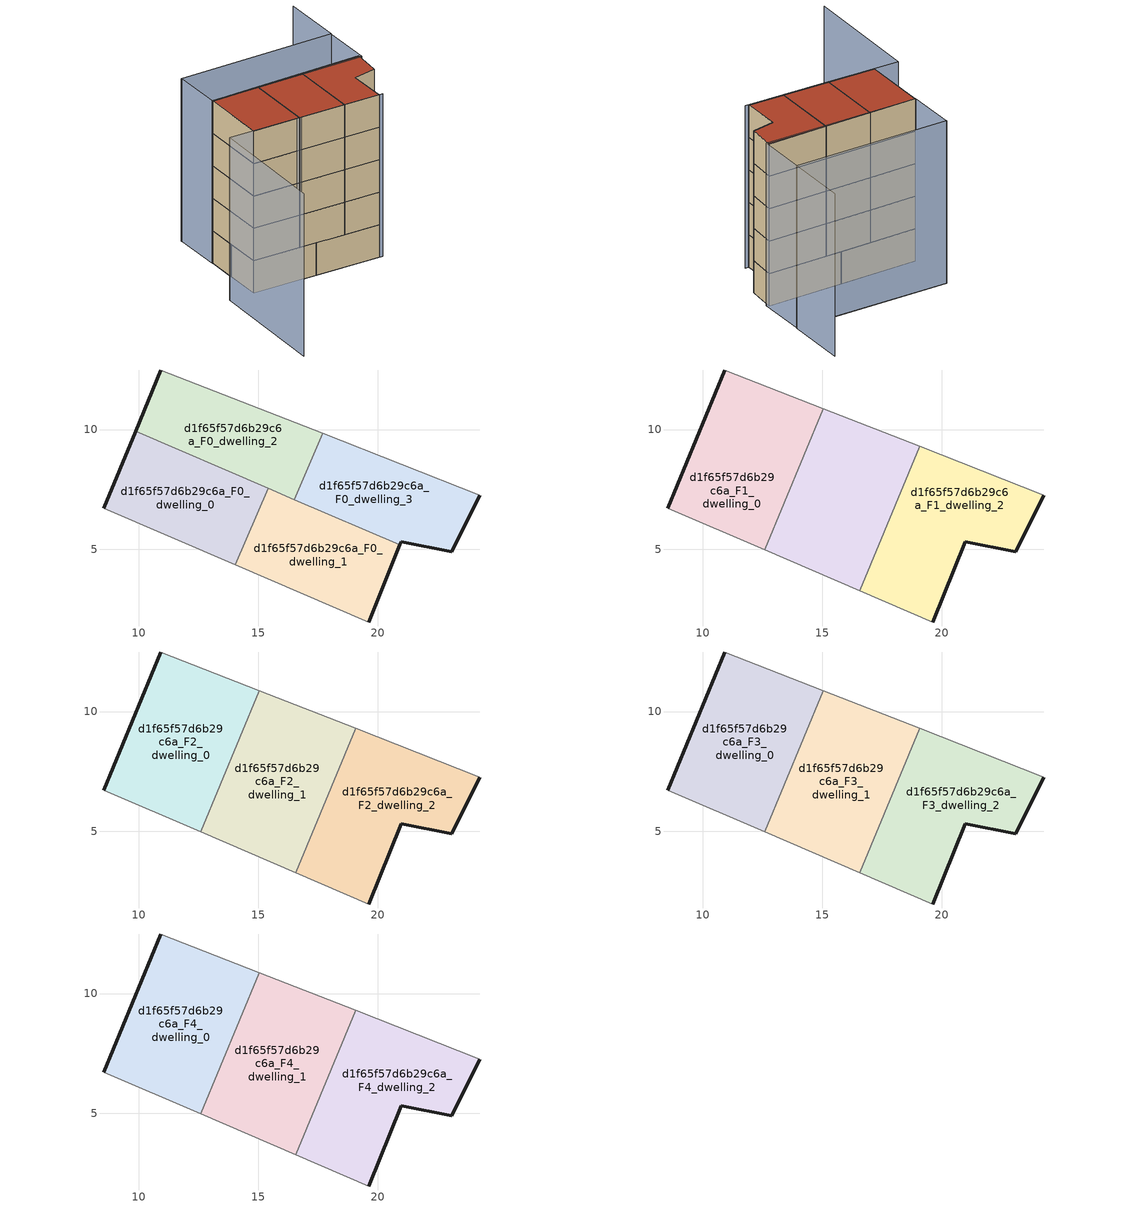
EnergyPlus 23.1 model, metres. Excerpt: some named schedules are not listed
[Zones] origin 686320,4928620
d1f65f57d6b29c6a_F0_dwelling_0
 floor ground (EU_floor_Construction): 14.04,4.34 15.41,7.54 9.86,9.92 8.53,6.7 z0
 wall outside (EU_wall_Construction): 8.53,6.7 9.86,9.92 z0:3
 wall to d1f65f57d6b29c6a_F0_dwelling_1 (EU_wall_Construction): 15.41,7.54 14.04,4.34 z0:3
 wall adiabatic (EU_wall_Construction): 14.04,4.34 8.53,6.7 z0:3
 wall to d1f65f57d6b29c6a_F0_dwelling_2 (EU_wall_Construction): 9.86,9.92 15.41,7.54 z0:3
d1f65f57d6b29c6a_F0_dwelling_1
 floor ground (EU_floor_Construction): 19.63,1.95 20.91,5.18 15.41,7.54 14.04,4.34 z0
 wall outside (EU_wall_Construction): 20.91,5.18 19.63,1.95 z0:3
 wall adiabatic (EU_wall_Construction): 19.63,1.95 14.04,4.34 z0:3
 wall to d1f65f57d6b29c6a_F0_dwelling_3 (EU_wall_Construction): 16.5,7.07 20.91,5.18 z0:3
 wall to d1f65f57d6b29c6a_F0_dwelling_2 (EU_wall_Construction): 15.41,7.54 16.5,7.07 z0:3
d1f65f57d6b29c6a_F0_dwelling_2
 floor ground (EU_floor_Construction): 16.5,7.07 17.69,9.84 10.93,12.49 9.86,9.92 z0
 wall outside (EU_wall_Construction): 9.86,9.92 10.93,12.49 z0:3
 wall adiabatic (EU_wall_Construction): 10.93,12.49 17.69,9.84 z0:3
 wall to d1f65f57d6b29c6a_F0_dwelling_3 (EU_wall_Construction): 17.69,9.84 16.5,7.07 z0:3
d1f65f57d6b29c6a_F0_dwelling_3
 floor ground (EU_floor_Construction): 23.09,4.89 24.27,7.26 17.69,9.84 16.5,7.07 20.91,5.18 20.97,5.31 z0
 wall outside (EU_wall_Construction): 24.27,7.26 23.09,4.89 20.97,5.31 20.91,5.18 z0:3
 wall adiabatic (EU_wall_Construction): 17.69,9.84 24.27,7.26 z0:3
d1f65f57d6b29c6a_F1_dwelling_0
 floor to d1f65f57d6b29c6a_F0_dwelling_0 (EU_floor_Construction): 12.58,4.96 13.92,8.18 9.86,9.92 8.53,6.7 z3
 floor to d1f65f57d6b29c6a_F0_dwelling_2 (EU_floor_Construction): 13.92,8.18 15.04,10.88 10.93,12.49 9.86,9.92 z3
 wall outside (EU_wall_Construction): 8.53,6.7 10.93,12.49 z3:6
 wall adiabatic (EU_wall_Construction): 12.58,4.96 8.53,6.7 / 10.93,12.49 15.04,10.88 z3:6
 wall to d1f65f57d6b29c6a_F1_dwelling_1 (EU_wall_Construction): 15.04,10.88 12.58,4.96 z3:6
d1f65f57d6b29c6a_F1_dwelling_1
 floor to d1f65f57d6b29c6a_F0_dwelling_2 (EU_floor_Construction): 16.5,7.07 17.69,9.84 15.04,10.88 13.92,8.18 z3
 floor to d1f65f57d6b29c6a_F0_dwelling_1 (EU_floor_Construction): 16.56,3.26 17.89,6.48 15.41,7.54 14.04,4.34 z3
 floor to d1f65f57d6b29c6a_F0_dwelling_3 (EU_floor_Construction): 17.89,6.48 19.06,9.3 17.69,9.84 16.5,7.07 z3
 floor to d1f65f57d6b29c6a_F0_dwelling_0 (EU_floor_Construction): 14.04,4.34 15.41,7.54 13.92,8.18 12.58,4.96 z3
 wall adiabatic (EU_wall_Construction): 15.04,10.88 19.06,9.3 / 16.56,3.26 12.58,4.96 z3:6
 wall to d1f65f57d6b29c6a_F1_dwelling_2 (EU_wall_Construction): 19.06,9.3 16.56,3.26 z3:6
d1f65f57d6b29c6a_F1_dwelling_2
 floor to d1f65f57d6b29c6a_F0_dwelling_3 (EU_floor_Construction): 23.09,4.89 24.27,7.26 19.06,9.3 17.89,6.48 20.91,5.18 20.97,5.31 z3
 floor to d1f65f57d6b29c6a_F0_dwelling_1 (EU_floor_Construction): 19.63,1.95 20.91,5.18 17.89,6.48 16.56,3.26 z3
 wall outside (EU_wall_Construction): 24.27,7.26 23.09,4.89 20.97,5.31 19.63,1.95 z3:6
 wall adiabatic (EU_wall_Construction): 19.63,1.95 16.56,3.26 / 19.06,9.3 24.27,7.26 z3:6
d1f65f57d6b29c6a_F2_dwelling_0
 floor to d1f65f57d6b29c6a_F1_dwelling_0 (EU_floor_Construction): 12.58,4.96 15.04,10.88 10.93,12.49 8.53,6.7 z6
 wall outside (EU_wall_Construction): 8.53,6.7 10.93,12.49 z6:9
 wall adiabatic (EU_wall_Construction): 12.58,4.96 8.53,6.7 / 10.93,12.49 15.04,10.88 z6:9
 wall to d1f65f57d6b29c6a_F2_dwelling_1 (EU_wall_Construction): 15.04,10.88 12.58,4.96 z6:9
d1f65f57d6b29c6a_F2_dwelling_1
 floor to d1f65f57d6b29c6a_F1_dwelling_1 (EU_floor_Construction): 16.56,3.26 19.06,9.3 15.04,10.88 12.58,4.96 z6
 wall adiabatic (EU_wall_Construction): 15.04,10.88 19.06,9.3 / 16.56,3.26 12.58,4.96 z6:9
 wall to d1f65f57d6b29c6a_F2_dwelling_2 (EU_wall_Construction): 19.06,9.3 16.56,3.26 z6:9
d1f65f57d6b29c6a_F2_dwelling_2
 floor to d1f65f57d6b29c6a_F1_dwelling_2 (EU_floor_Construction): 23.09,4.89 24.27,7.26 19.06,9.3 16.56,3.26 19.63,1.95 20.97,5.31 z6
 wall outside (EU_wall_Construction): 24.27,7.26 23.09,4.89 20.97,5.31 19.63,1.95 z6:9
 wall adiabatic (EU_wall_Construction): 19.63,1.95 16.56,3.26 / 19.06,9.3 24.27,7.26 z6:9
d1f65f57d6b29c6a_F3_dwelling_0
 floor to d1f65f57d6b29c6a_F2_dwelling_0 (EU_floor_Construction): 12.58,4.96 15.04,10.88 10.93,12.49 8.53,6.7 z9
 wall outside (EU_wall_Construction): 8.53,6.7 10.93,12.49 z9:12
 wall adiabatic (EU_wall_Construction): 12.58,4.96 8.53,6.7 / 10.93,12.49 15.04,10.88 z9:12
 wall to d1f65f57d6b29c6a_F3_dwelling_1 (EU_wall_Construction): 15.04,10.88 12.58,4.96 z9:12
d1f65f57d6b29c6a_F3_dwelling_1
 floor to d1f65f57d6b29c6a_F2_dwelling_1 (EU_floor_Construction): 16.56,3.26 19.06,9.3 15.04,10.88 12.58,4.96 z9
 wall adiabatic (EU_wall_Construction): 15.04,10.88 19.06,9.3 / 16.56,3.26 12.58,4.96 z9:12
 wall to d1f65f57d6b29c6a_F3_dwelling_2 (EU_wall_Construction): 19.06,9.3 16.56,3.26 z9:12
d1f65f57d6b29c6a_F3_dwelling_2
 floor to d1f65f57d6b29c6a_F2_dwelling_2 (EU_floor_Construction): 23.09,4.89 24.27,7.26 19.06,9.3 16.56,3.26 19.63,1.95 20.97,5.31 z9
 wall outside (EU_wall_Construction): 24.27,7.26 23.09,4.89 20.97,5.31 19.63,1.95 z9:12
 wall adiabatic (EU_wall_Construction): 19.63,1.95 16.56,3.26 / 19.06,9.3 24.27,7.26 z9:12
d1f65f57d6b29c6a_F4_dwelling_0
 floor to d1f65f57d6b29c6a_F3_dwelling_0 (EU_floor_Construction): 12.58,4.96 15.04,10.88 10.93,12.49 8.53,6.7 z12
 wall outside (EU_wall_Construction): 8.53,6.7 10.93,12.49 z12:15
 wall adiabatic (EU_wall_Construction): 12.58,4.96 8.53,6.7 / 10.93,12.49 15.04,10.88 z12:15
 wall to d1f65f57d6b29c6a_F4_dwelling_1 (EU_wall_Construction): 15.04,10.88 12.58,4.96 z12:15
 roof outside (EU_roof_Construction): 15.04,10.88 12.58,4.96 8.53,6.7 10.93,12.49 z15
d1f65f57d6b29c6a_F4_dwelling_1
 floor to d1f65f57d6b29c6a_F3_dwelling_1 (EU_floor_Construction): 16.56,3.26 19.06,9.3 15.04,10.88 12.58,4.96 z12
 wall adiabatic (EU_wall_Construction): 15.04,10.88 19.06,9.3 / 16.56,3.26 12.58,4.96 z12:15
 wall to d1f65f57d6b29c6a_F4_dwelling_2 (EU_wall_Construction): 19.06,9.3 16.56,3.26 z12:15
 roof outside (EU_roof_Construction): 19.06,9.3 16.56,3.26 12.58,4.96 15.04,10.88 z15
d1f65f57d6b29c6a_F4_dwelling_2
 floor to d1f65f57d6b29c6a_F3_dwelling_2 (EU_floor_Construction): 23.09,4.89 24.27,7.26 19.06,9.3 16.56,3.26 19.63,1.95 20.97,5.31 z12
 wall outside (EU_wall_Construction): 24.27,7.26 23.09,4.89 20.97,5.31 19.63,1.95 z12:15
 wall adiabatic (EU_wall_Construction): 19.63,1.95 16.56,3.26 / 19.06,9.3 24.27,7.26 z12:15
 roof outside (EU_roof_Construction): 24.27,7.26 23.09,4.89 20.97,5.31 19.63,1.95 16.56,3.26 19.06,9.3 z15
shading: 1.91,-2.94 6.42,7.6 / 6.42,7.6 19.91,1.83 / 28.28,16.67 26.09,11.29 / 26.09,11.29 12.6,16.79 / 12.64,16.78 26.06,11.3 / 26.06,11.3 24.31,7.03 / 24.31,7.03 10.89,12.5 / 10.89,12.5 12.64,16.78 z0:15
[Building]
EU S2 Campaign: North Axis=0; Terrain=City; Solar Distribution=FullExterior
[Site:Location]
Bologna: Latitude=44.5; Longitude=11.25; Time Zone=1; Elevation=37
[SizingPeriod:WeatherFileDays]
AnnualSizingPeriod: Begin Month=1; Begin Day of Month=1; End Month=12; End Day of Month=31; Day of Week for Start Day=Monday; Use Weather File Daylight Saving Period=No; Use Weather File Rain and Snow Indicators=No
[MATERIAL]
EU_InternalMass_Material: Roughness=MediumRough; Thickness=0.1; Conductivity=1; Density=1800; Specific Heat=900; Thermal Absorptance=0.9; Solar Absorptance=0.7; Visible Absorptance=0.7
[MATERIAL:NOMASS] Roughness=MediumRough; Thermal Absorptance=0.9; Solar Absorptance=0.7; Visible Absorptance=0.7
Name | Thermal Resistance
EU_wall_NoMass | 0.905828
EU_roof_NoMass | 0.37593
EU_floor_NoMass | 0.67114
[CONSTRUCTION]
EU_wall_Construction: EU_wall_NoMass
EU_roof_Construction: EU_roof_NoMass
EU_floor_Construction: EU_floor_NoMass
EU_InternalMass_Construction: EU_InternalMass_Material
[ZONE] Type=1; Multiplier=1; Ceiling Height=autocalculate; Floor Area=autocalculate; Part of Total Floor Area=Yes
Name | Volume
d1f65f57d6b29c6a_F0_dwelling_0 | 62.9348
d1f65f57d6b29c6a_F1_dwelling_0; d1f65f57d6b29c6a_F2_dwelling_0; d1f65f57d6b29c6a_F3_dwelling_0; d1f65f57d6b29c6a_F4_dwelling_0 | 83.8982
d1f65f57d6b29c6a_F0_dwelling_1 | 62.9297
d1f65f57d6b29c6a_F1_dwelling_1; d1f65f57d6b29c6a_F2_dwelling_1; d1f65f57d6b29c6a_F3_dwelling_1; d1f65f57d6b29c6a_F4_dwelling_1 | 83.9106
d1f65f57d6b29c6a_F0_dwelling_2 | 62.9312
d1f65f57d6b29c6a_F1_dwelling_2; d1f65f57d6b29c6a_F2_dwelling_2; d1f65f57d6b29c6a_F3_dwelling_2; d1f65f57d6b29c6a_F4_dwelling_2 | 83.9019
d1f65f57d6b29c6a_F0_dwelling_3 | 62.9304
[INTERNALMASS] Construction=EU_InternalMass_Construction
Name | Zone or ZoneList | Surface Area
d1f65f57d6b29c6a_F0_dwelling_0_EU_InternalMass | d1f65f57d6b29c6a_F0_dwelling_0 | 20.9779
d1f65f57d6b29c6a_F0_dwelling_1_EU_InternalMass | d1f65f57d6b29c6a_F0_dwelling_1 | 20.9766
d1f65f57d6b29c6a_F0_dwelling_2_EU_InternalMass | d1f65f57d6b29c6a_F0_dwelling_2 | 20.9773
d1f65f57d6b29c6a_F0_dwelling_3_EU_InternalMass | d1f65f57d6b29c6a_F0_dwelling_3 | 20.9766
d1f65f57d6b29c6a_F1_dwelling_0_EU_InternalMass | d1f65f57d6b29c6a_F1_dwelling_0 | 27.9657
d1f65f57d6b29c6a_F1_dwelling_1_EU_InternalMass | d1f65f57d6b29c6a_F1_dwelling_1 | 27.9701
d1f65f57d6b29c6a_F1_dwelling_2_EU_InternalMass | d1f65f57d6b29c6a_F1_dwelling_2 | 27.9675
d1f65f57d6b29c6a_F2_dwelling_0_EU_InternalMass | d1f65f57d6b29c6a_F2_dwelling_0 | 27.9657
d1f65f57d6b29c6a_F2_dwelling_1_EU_InternalMass | d1f65f57d6b29c6a_F2_dwelling_1 | 27.9701
d1f65f57d6b29c6a_F2_dwelling_2_EU_InternalMass | d1f65f57d6b29c6a_F2_dwelling_2 | 27.9675
d1f65f57d6b29c6a_F3_dwelling_0_EU_InternalMass | d1f65f57d6b29c6a_F3_dwelling_0 | 27.9657
d1f65f57d6b29c6a_F3_dwelling_1_EU_InternalMass | d1f65f57d6b29c6a_F3_dwelling_1 | 27.9701
d1f65f57d6b29c6a_F3_dwelling_2_EU_InternalMass | d1f65f57d6b29c6a_F3_dwelling_2 | 27.9675
d1f65f57d6b29c6a_F4_dwelling_0_EU_InternalMass | d1f65f57d6b29c6a_F4_dwelling_0 | 27.9657
d1f65f57d6b29c6a_F4_dwelling_1_EU_InternalMass | d1f65f57d6b29c6a_F4_dwelling_1 | 27.9701
d1f65f57d6b29c6a_F4_dwelling_2_EU_InternalMass | d1f65f57d6b29c6a_F4_dwelling_2 | 27.9675
[OTHEREQUIPMENT] Fuel Type=Electricity; Design Level Calculation Method=Watts/Area; Power per Zone Floor Area=1; Fraction Latent=0; Fraction Radiant=0; Fraction Lost=0; Carbon Dioxide Generation Rate=0; EndUse Subcategory=EU_Step8_InternalGains
Name | Zone or ZoneList or Space or SpaceList | Schedule
EU_Step8_InternalGain_d1f65f57d6b29c6a_F0_dwelling_0_f000 | d1f65f57d6b29c6a_F0_dwelling_0 | EU_Step8_GainSchedule_d1f65f57d6b29c6a_F0_dwelling_0_f000
EU_Step8_InternalGain_d1f65f57d6b29c6a_F0_dwelling_1_f000 | d1f65f57d6b29c6a_F0_dwelling_1 | EU_Step8_GainSchedule_d1f65f57d6b29c6a_F0_dwelling_1_f000
EU_Step8_InternalGain_d1f65f57d6b29c6a_F0_dwelling_2_f000 | d1f65f57d6b29c6a_F0_dwelling_2 | EU_Step8_GainSchedule_d1f65f57d6b29c6a_F0_dwelling_2_f000
EU_Step8_InternalGain_d1f65f57d6b29c6a_F0_dwelling_3_f000 | d1f65f57d6b29c6a_F0_dwelling_3 | EU_Step8_GainSchedule_d1f65f57d6b29c6a_F0_dwelling_3_f000
EU_Step8_InternalGain_d1f65f57d6b29c6a_F1_dwelling_0_f000 | d1f65f57d6b29c6a_F1_dwelling_0 | EU_Step8_GainSchedule_d1f65f57d6b29c6a_F1_dwelling_0_f000
EU_Step8_InternalGain_d1f65f57d6b29c6a_F1_dwelling_1_f000 | d1f65f57d6b29c6a_F1_dwelling_1 | EU_Step8_GainSchedule_d1f65f57d6b29c6a_F1_dwelling_1_f000
EU_Step8_InternalGain_d1f65f57d6b29c6a_F1_dwelling_2_f000 | d1f65f57d6b29c6a_F1_dwelling_2 | EU_Step8_GainSchedule_d1f65f57d6b29c6a_F1_dwelling_2_f000
EU_Step8_InternalGain_d1f65f57d6b29c6a_F2_dwelling_0_f000 | d1f65f57d6b29c6a_F2_dwelling_0 | EU_Step8_GainSchedule_d1f65f57d6b29c6a_F2_dwelling_0_f000
EU_Step8_InternalGain_d1f65f57d6b29c6a_F2_dwelling_1_f000 | d1f65f57d6b29c6a_F2_dwelling_1 | EU_Step8_GainSchedule_d1f65f57d6b29c6a_F2_dwelling_1_f000
EU_Step8_InternalGain_d1f65f57d6b29c6a_F2_dwelling_2_f000 | d1f65f57d6b29c6a_F2_dwelling_2 | EU_Step8_GainSchedule_d1f65f57d6b29c6a_F2_dwelling_2_f000
EU_Step8_InternalGain_d1f65f57d6b29c6a_F3_dwelling_0_f000 | d1f65f57d6b29c6a_F3_dwelling_0 | EU_Step8_GainSchedule_d1f65f57d6b29c6a_F3_dwelling_0_f000
EU_Step8_InternalGain_d1f65f57d6b29c6a_F3_dwelling_1_f000 | d1f65f57d6b29c6a_F3_dwelling_1 | EU_Step8_GainSchedule_d1f65f57d6b29c6a_F3_dwelling_1_f000
EU_Step8_InternalGain_d1f65f57d6b29c6a_F3_dwelling_2_f000 | d1f65f57d6b29c6a_F3_dwelling_2 | EU_Step8_GainSchedule_d1f65f57d6b29c6a_F3_dwelling_2_f000
EU_Step8_InternalGain_d1f65f57d6b29c6a_F4_dwelling_0_f000 | d1f65f57d6b29c6a_F4_dwelling_0 | EU_Step8_GainSchedule_d1f65f57d6b29c6a_F4_dwelling_0_f000
EU_Step8_InternalGain_d1f65f57d6b29c6a_F4_dwelling_1_f000 | d1f65f57d6b29c6a_F4_dwelling_1 | EU_Step8_GainSchedule_d1f65f57d6b29c6a_F4_dwelling_1_f000
EU_Step8_InternalGain_d1f65f57d6b29c6a_F4_dwelling_2_f000 | d1f65f57d6b29c6a_F4_dwelling_2 | EU_Step8_GainSchedule_d1f65f57d6b29c6a_F4_dwelling_2_f000
[ZONEVENTILATION:DESIGNFLOWRATE] Schedule=EU_AlwaysOn; Design Flow Rate Calculation Method=AirChanges/Hour; Air Changes per Hour=0.73129; Ventilation Type=Natural; Fan Pressure Rise=0; Fan Total Efficiency=1; Constant Term Coefficient=1; Temperature Term Coefficient=0; Velocity Term Coefficient=0; Velocity Squared Term Coefficient=0; Minimum Indoor Temperature=-100; Maximum Indoor Temperature=100; Delta Temperature=-100; Minimum Outdoor Temperature=-100; Maximum Outdoor Temperature=100; Maximum Wind Speed=40
Name | Zone or ZoneList or Space or SpaceList
EU_ConstantAir_d1f65f57d6b29c6a_F0_dwelling_0 | d1f65f57d6b29c6a_F0_dwelling_0
EU_ConstantAir_d1f65f57d6b29c6a_F0_dwelling_1 | d1f65f57d6b29c6a_F0_dwelling_1
EU_ConstantAir_d1f65f57d6b29c6a_F0_dwelling_2 | d1f65f57d6b29c6a_F0_dwelling_2
EU_ConstantAir_d1f65f57d6b29c6a_F0_dwelling_3 | d1f65f57d6b29c6a_F0_dwelling_3
EU_ConstantAir_d1f65f57d6b29c6a_F1_dwelling_0 | d1f65f57d6b29c6a_F1_dwelling_0
EU_ConstantAir_d1f65f57d6b29c6a_F1_dwelling_1 | d1f65f57d6b29c6a_F1_dwelling_1
EU_ConstantAir_d1f65f57d6b29c6a_F1_dwelling_2 | d1f65f57d6b29c6a_F1_dwelling_2
EU_ConstantAir_d1f65f57d6b29c6a_F2_dwelling_0 | d1f65f57d6b29c6a_F2_dwelling_0
EU_ConstantAir_d1f65f57d6b29c6a_F2_dwelling_1 | d1f65f57d6b29c6a_F2_dwelling_1
EU_ConstantAir_d1f65f57d6b29c6a_F2_dwelling_2 | d1f65f57d6b29c6a_F2_dwelling_2
EU_ConstantAir_d1f65f57d6b29c6a_F3_dwelling_0 | d1f65f57d6b29c6a_F3_dwelling_0
EU_ConstantAir_d1f65f57d6b29c6a_F3_dwelling_1 | d1f65f57d6b29c6a_F3_dwelling_1
EU_ConstantAir_d1f65f57d6b29c6a_F3_dwelling_2 | d1f65f57d6b29c6a_F3_dwelling_2
EU_ConstantAir_d1f65f57d6b29c6a_F4_dwelling_0 | d1f65f57d6b29c6a_F4_dwelling_0
EU_ConstantAir_d1f65f57d6b29c6a_F4_dwelling_1 | d1f65f57d6b29c6a_F4_dwelling_1
EU_ConstantAir_d1f65f57d6b29c6a_F4_dwelling_2 | d1f65f57d6b29c6a_F4_dwelling_2
[HVACTEMPLATE:THERMOSTAT] Constant Heating Setpoint=20; Constant Cooling Setpoint=50
EU_HeatOnly_d1f65f57d6b29c6a_F0_dwelling_0; EU_HeatOnly_d1f65f57d6b29c6a_F0_dwelling_1; EU_HeatOnly_d1f65f57d6b29c6a_F0_dwelling_2; EU_HeatOnly_d1f65f57d6b29c6a_F0_dwelling_3; EU_HeatOnly_d1f65f57d6b29c6a_F1_dwelling_0; EU_HeatOnly_d1f65f57d6b29c6a_F1_dwelling_1; EU_HeatOnly_d1f65f57d6b29c6a_F1_dwelling_2; EU_HeatOnly_d1f65f57d6b29c6a_F2_dwelling_0; EU_HeatOnly_d1f65f57d6b29c6a_F2_dwelling_1; EU_HeatOnly_d1f65f57d6b29c6a_F2_dwelling_2; EU_HeatOnly_d1f65f57d6b29c6a_F3_dwelling_0; EU_HeatOnly_d1f65f57d6b29c6a_F3_dwelling_1; EU_HeatOnly_d1f65f57d6b29c6a_F3_dwelling_2; EU_HeatOnly_d1f65f57d6b29c6a_F4_dwelling_0; EU_HeatOnly_d1f65f57d6b29c6a_F4_dwelling_1; EU_HeatOnly_d1f65f57d6b29c6a_F4_dwelling_2
[HVACTEMPLATE:ZONE:IDEALLOADSAIRSYSTEM] System Availability Schedule=EU_AlwaysOn; Maximum Heating Supply Air Temperature=50; Minimum Cooling Supply Air Temperature=13; Maximum Heating Supply Air Humidity Ratio=0.0156; Minimum Cooling Supply Air Humidity Ratio=0.0077; Heating Limit=NoLimit; Cooling Limit=NoLimit; Heating Availability Schedule=EU_AlwaysOn; Cooling Availability Schedule=EU_CoolingOff; Dehumidification Control Type=ConstantSensibleHeatRatio; Cooling Sensible Heat Ratio=0.7; Dehumidification Setpoint=60; Humidification Control Type=None; Humidification Setpoint=30; Outdoor Air Method=None; Outdoor Air Flow Rate per Person=0.00944; Outdoor Air Flow Rate per Zone Floor Area=0; Outdoor Air Flow Rate per Zone=0; Demand Controlled Ventilation Type=None; Outdoor Air Economizer Type=NoEconomizer; Heat Recovery Type=None; Sensible Heat Recovery Effectiveness=0.7; Latent Heat Recovery Effectiveness=0.65
Name | Template Thermostat
d1f65f57d6b29c6a_F0_dwelling_0 | EU_HeatOnly_d1f65f57d6b29c6a_F0_dwelling_0
d1f65f57d6b29c6a_F0_dwelling_1 | EU_HeatOnly_d1f65f57d6b29c6a_F0_dwelling_1
